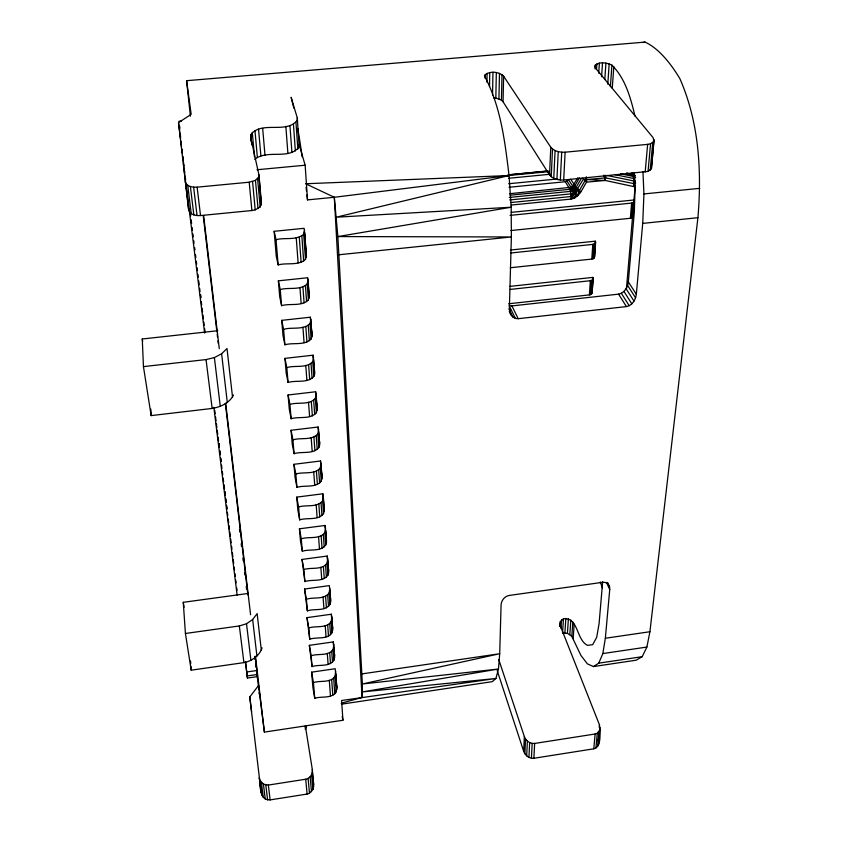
<?xml version="1.0" encoding="UTF-8"?>
<svg xmlns="http://www.w3.org/2000/svg" width="842" height="842" viewBox="0 0 842 842"><rect width="100%" height="100%" fill="white"/><g stroke="black" fill="none" stroke-linecap="round" stroke-linejoin="round"><path stroke-width="1.26" d="M293.837 108.239L291.122 97.293L297.289 117.912L297.279 120.174C286.501 134.415 261.662 120.364 250.79 134.667L250.979 140.919M602.662 581.769L599.072 623.669L596.704 637.341L592.663 644.73L587.421 645.319C576.17 639.773 578.58 617.123 563.466 618.733L562.53 633.173L567.424 633.3L571.813 636.373L580.938 655.444L587.369 663.833L593.463 666.569L636.184 660.191L642.172 656.697L646.888 647.056L649.919 631.732L697.913 217.699C701.933 170.905 698.955 122.058 679.841 78.59A261.22 83.474 84.5 0 0 645.046 42.1L186.598 80.695L190.397 116.185M511.241 205.059L571.087 199.08L570.897 193.86L569.897 189.292L565.256 181.746L509.021 187.261M571.087 199.08L575.539 196.018L577.98 195.555C578.928 188.534 584.653 183.598 586.39 176.852L586.558 182.125C582.432 188.345 579.538 197.681 571.087 199.08L583.527 178.967L586.558 182.125L605.272 180.462L635.089 186.882L626.427 288.869M485.224 78.422L485.276 74.601C490.57 70.823 499.032 71.644 503.621 76.19L550.784 147.266C554.215 151.381 560.025 152.455 565.129 152.202L647.635 144.361L650.561 143.772L653.918 141.182L653.066 137.614L595.62 68.234L594.873 66.623L595.305 65.118C599.957 61.382 606.924 62.761 611.913 65.15C625.438 78.453 630.679 98.114 634.984 116.08M486.95 82.263L487.086 73.349M489.518 86.537L489.749 72.538M492.549 95.157L492.959 72.265M653.918 141.182L651.392 168.768L648.056 171.431L563.698 180.009C558.625 180.272 552.857 179.093 549.542 174.925L503.053 101.766L501.443 100.156L495.833 97.998L496.327 72.549M498.938 98.851L499.474 73.38M501.443 100.156L502 74.643M503.053 101.766L503.621 76.19M509.252 311.351C510.568 315.213 513.673 319.16 518.188 318.697L626.406 306.593C632.195 305.551 635.71 299.741 636.331 294.247L642.72 223.393L643.941 193.934L642.951 171.747M563.466 618.733L560.309 621.585L560.414 626.122L599.462 724.857C599.778 731.814 602.198 746.507 593.789 748.812L533.881 758.274C529.344 758.789 525.145 755.506 523.682 751.327L524.345 736.529L498.811 659.696M549.542 174.925L550.784 147.266M524.861 753.779L525.545 738.96L524.345 736.529M551.236 176.746L552.499 149.034M526.682 755.874L527.376 741.055L525.545 738.96M553.773 178.293L555.078 150.539M186.598 80.695L191.166 114.354L178.515 122.627L188.682 210.005C189.997 214.952 196.144 215.857 200.512 215.563L251.884 210.532L255.2 209.879L260.167 206.953L261.43 202.933L258.904 174.799L250.621 137.046M528.934 757.411L529.66 742.591L527.376 741.055M556.909 179.43L558.257 151.644M531.418 758.242L532.165 743.412L529.66 742.591M560.33 180.02L561.719 152.213M577.886 177.694L572.655 186.061L572.539 188.524L575.539 196.018L574.654 197.996M533.881 758.274L534.649 743.444L595.115 734.003L597.283 733.245L599.883 729.751M563.698 180.009L565.129 152.202M261.325 204.985L258.904 174.799M605.861 175.241L605.272 180.462L586.59 179.535L585.085 180.641L582.79 178.104M633.531 186.187L633.984 178.546L631.321 173.073M559.762 626.174L559.919 623.764M560.014 626.406L560.309 621.585M595.073 68.918L595.305 65.118M341.21 703.217L362.039 697.471L362.376 683.978L337.863 236.57L334.306 197.281L305.657 183.756L509.052 175.546L511.178 207.227L511.378 236.96L509.378 308.298L510.936 314.824M561.014 628.269L561.551 619.838M596.557 68.96L596.873 63.897M598.725 73.212L599.378 63.108M564.887 632.837L565.845 618.386M601.588 76.727L602.514 62.845M651.392 168.768L654.034 139.435M508.694 303.773L589.4 294.889L590.347 280.712L592.473 279.891L593.126 278.302L592.8 277.397L509.978 286.375M510.326 267.745L591.8 259.073L592.779 244.39L594.947 243.601L595.61 242.043L595.273 241.17L510.652 250.021M567.424 633.3L568.392 618.849M604.798 79.548L605.914 63.118M589.4 294.889L590.6 294.605L591.558 280.428M591.8 259.073L593.021 258.789L594.01 244.117M590.6 294.605L591.516 294.058L592.473 279.891M593.021 258.789L593.947 258.273L594.947 243.601M592.01 288.974L591.516 294.058M592.358 283.828L592.8 277.397M594.515 252.158L593.947 258.273M594.852 247.274L595.273 241.17M592.052 293.321L593.021 279.165M594.494 257.547L595.494 242.885M592.158 292.458L593.126 278.302M594.61 256.705L595.61 242.043M569.823 634.531L570.823 620.07M607.777 84.158L609.176 63.929M571.813 636.373L572.823 621.901M610.408 86.694L611.913 65.15M573.149 638.604L574.17 624.133M612.271 88.242L613.807 66.665M598.525 744.56L600.072 727.362M510.957 230.529L630.342 218.278L631.616 203.09L633.773 202.333L634.363 200.838L633.973 199.996L511.252 212.363M630.342 218.278L631.563 218.004L632.847 202.827M631.563 218.004L633.005 216.804L632.689 215.142M633.005 216.804L634.363 200.838M515.388 318.455L509.168 305.678L511.925 305.92L618.596 294.142C624.311 293.111 627.753 287.343 628.342 281.923L634.352 211.763L635.142 184.724L634.331 173.126M593.789 748.812L595.115 734.003M645.172 172.031L647.635 144.361M593.463 666.569L598.757 663.159L602.84 653.571L605.345 638.257L609.734 589.589C610.292 585.6 606.935 581.569 602.767 582.296L509.189 595.441C504.674 596.231 501.306 600.441 501.074 604.956L499.706 653.729L498.475 669.022L495.917 678.484L492.254 681.662L341.905 704.112M595.936 748.064L597.283 733.245M648.056 171.431L650.561 143.772M597.567 746.591L598.925 731.782M599.241 727.32L599.462 724.857M650.203 170.305L652.729 142.677M581.39 178.357L576.233 187.124L574.612 193.376L571.097 196.523L511.21 202.49M261.841 795.122L259.304 777.713C260.588 784.891 258.673 800.532 270.124 799.9L307.109 794.059L309.488 793.259L312.94 789.522L313.645 784.291L312.308 769.483L305.351 725.92M260.01 780.302L263.43 784.155L268.356 785.07L305.709 779.229C310.161 778.482 313.013 773.819 312.308 769.483M336.2 691.829L336.811 686.998L335.211 668.727L311.614 672.158L312.95 687.84L314.75 698.355C321.476 695.892 331.927 699.102 336.2 691.829L335.084 676.126L335.705 671.316M333.948 660.117L334.579 655.318L333.316 641.92L309.34 645.34L312.066 666.611C318.929 664.117 329.485 667.39 333.948 660.117L333.179 649.266L333.811 644.488M306.393 726.393L305.435 729.488L305.204 727.046M332.001 632.731L332.653 627.974L331.359 614.228L306.983 617.639L309.751 639.194C316.729 636.689 327.37 640.015 332.001 632.731L331.201 621.533L331.864 616.786M329.99 604.44L330.664 599.725L329.338 585.622L304.551 589.021L307.362 610.86C314.455 608.334 325.191 611.724 329.99 604.44L329.169 592.863L329.843 588.158M327.917 575.191L328.601 570.518L327.254 556.046L302.036 559.425L304.888 581.569C312.119 579.033 322.928 582.464 327.917 575.191L327.064 563.214L327.759 558.551M248.327 593.431L183.272 602.314L185.419 633.479L191.197 670.19L243.927 662.622C251.905 661.107 259.462 655.718 262.104 647.866M325.77 544.932L326.475 540.301L325.086 525.461L299.436 528.808L300.489 541.185L302.331 551.257C309.688 548.71 320.581 552.184 325.77 544.932L324.886 532.533L325.601 527.934M323.538 513.62L324.275 509.042L322.854 493.791L296.742 497.117L297.836 509.926L299.678 519.872C307.183 517.314 318.15 520.84 323.538 513.62L322.633 500.779L323.37 496.233M321.234 481.182L321.991 476.677L320.539 460.995L293.953 464.3L295.079 477.561L296.942 487.371C304.583 484.813 315.624 488.371 321.234 481.182L320.297 467.878L321.065 463.405M318.855 447.565L319.634 443.134L318.139 427.01L291.058 430.273L292.237 444.029L294.09 453.68C301.899 451.112 313.013 454.712 318.855 447.565L317.876 433.777L318.665 429.378M316.382 412.717L317.181 408.359L315.645 391.762L288.069 394.993L289.28 409.265L291.143 418.737C299.11 416.18 310.288 419.79 316.382 412.717L315.361 398.413L316.182 394.088M313.813 376.542L314.645 372.28L313.066 355.198L284.954 358.376L286.217 373.185L288.08 382.478C296.216 379.91 307.467 383.552 313.813 376.542L312.75 361.692L313.603 357.461M311.14 338.989L312.003 334.821L310.382 317.213L281.723 320.349L283.028 335.737L284.901 344.81C293.216 342.262 304.53 345.894 311.14 338.989L310.045 323.56L310.919 319.434M217.762 330.717L142.277 338.989L143.445 366.617L151.15 415.601L212.152 408.444C220.572 407.044 229.582 402.992 233.497 394.993M308.372 299.962L309.267 295.9L307.593 277.755L278.365 280.828L279.723 296.826L281.596 305.657C290.101 303.12 301.468 306.762 308.372 299.962L307.235 283.922L308.14 279.902M485.276 74.601L484.56 76.148C500.832 106.555 504.947 141.719 509.052 175.546L336.274 217.204L511.178 207.227L337.863 236.57L511.378 236.96L339.031 254.758M305.488 259.378L306.414 255.431L304.109 228.308L274.155 231.308L276.281 256.368L278.155 264.925C286.859 262.43 298.278 266.04 305.488 259.378L303.699 234.234L304.646 230.371M510.052 195.207L569.897 189.292L572.655 186.061L574.96 185.556L579.464 177.883M254.737 159.391C267.219 149.002 289.038 160.401 299.152 146.834L299.152 144.508L305.151 165.221L307.509 199.891L334.306 197.281L509.052 175.546M185.177 181.756C186.577 186.692 192.776 187.419 197.133 187.156L249.211 182.209L255.463 180.367L258.789 176.799M314.75 698.355L313.424 682.63C320.213 680.157 330.717 683.399 335.084 676.126M312.066 666.611L311.151 655.75C318.055 653.255 328.654 656.549 333.179 649.266M509.273 197.438L570.476 191.366L573.57 190.766L574.96 185.556L576.233 187.124L573.57 190.766L571.097 196.523L570.476 191.366L574.96 185.556L570.697 179.22M309.751 639.194L308.803 627.974C315.834 625.459 326.507 628.816 331.201 621.533M185.419 633.479L239.339 625.943L246.506 623.764L252.653 619.501L257.157 613.618L261.315 650.192M307.362 610.86L306.383 599.262C313.529 596.736 324.296 600.136 329.169 592.863M261.146 792.533L249.769 696.966L258.515 685.567L264.388 732.098L342.936 720.247L341.589 700.512L495.917 678.484L362.397 691.903L498.475 669.022L362.376 683.978L499.706 653.729L361.965 673.895M304.888 581.569L303.878 569.56C311.151 567.024 322.002 570.476 327.064 563.214M299.436 528.808L301.278 538.838C308.698 536.28 319.623 539.775 324.886 532.533M296.742 497.117L298.594 507.01C306.151 504.453 317.15 507.989 322.633 500.779M293.953 464.3L295.816 474.046C303.52 471.478 314.592 475.056 320.297 467.878M291.058 430.273L292.921 439.861C300.794 437.293 311.94 440.892 317.876 433.777M288.069 394.993L289.932 404.402C297.963 401.834 309.172 405.455 315.361 398.413M284.954 358.376L286.827 367.575C295.026 365.028 306.309 368.659 312.75 361.692M143.445 366.617L206.037 359.576L214.384 357.597L221.614 353.777L227.003 348.525L232.529 397.087M281.723 320.349L283.596 329.327C291.985 326.791 303.32 330.422 310.045 323.56M578.749 192.965L577.717 188.84L580.738 191.976L575.539 196.018L577.717 188.84L576.233 187.124M278.365 280.828L280.239 289.553C288.817 287.038 300.215 290.669 307.235 283.922M274.155 231.308L276.029 239.696C284.859 237.212 296.31 240.812 303.699 234.234M565.256 181.746L568.666 179.988L572.655 186.061M620.68 173.852L633.521 176.494L635.015 175.862L633.037 172.768M586.59 179.535L605.714 177.894L633.984 183.651L635.699 183.061M569.897 189.292L572.539 188.524L571.002 187.282L509.442 193.734M642.783 42.584L645.046 42.1M598.757 663.159L642.172 656.697M602.84 653.571L646.888 647.056M605.345 638.257L649.919 631.732M256.821 670.527L257.515 676.568L247.432 678.031L246.674 671.99L256.821 670.527L255.137 656.192M247.169 675.947L257.284 674.484M510.063 289.438L590.347 280.712M510.736 253L592.779 244.39M642.72 223.393L697.913 217.699M643.941 193.934L699.723 188.345M510.063 215.373L631.616 203.09M509.673 199.954L570.897 193.86M507.779 174.862L548.247 170.947M508.515 174.883L546.3 171.221M508.389 175.536L548.921 171.61M508.768 178.262L550.394 174.22M508.621 183.745L557.636 178.957M256.968 169.747L305.151 165.221M178.851 121.269L181.325 121.048M532.165 743.412L534.649 743.444M493.612 97.798L495.833 97.998M614.702 174.599L633.984 178.546L635.268 181.935M607.145 175.504L634.142 181.009M626.406 173.736L635.015 175.862L632.5 173.326M626.648 172.852L632.816 175.052M633.521 176.494L635.636 177.662M567.024 181.209L571.002 187.282M628.342 281.923L636.331 294.247M627.606 285.459L635.584 297.815M626.09 288.732L634.026 301.12M623.943 291.427L631.837 303.846M621.354 293.29L629.206 305.73M618.596 294.142L626.406 306.593M511.925 305.92L518.188 318.697M508.947 308.993L512.883 317.129M607.619 582.485L609.587 587.063M606.472 582.401L609.734 589.589M605.272 180.462L603.882 175.147M633.984 183.651L635.089 186.882M497.18 670.527L523.682 751.327M309.267 295.9L308.551 291.269M312.003 334.821L311.108 327.464M598.115 739.655L598.704 742.17M319.634 443.134L318.665 434.504M321.991 476.677L321.223 470.636M260.61 199.133L261.43 202.933M323.76 506.589L324.275 509.042M328.601 570.518L327.927 565.613M332.148 625.417L332.653 627.974M334.579 655.318L333.821 649.14M336.316 684.409L336.811 686.998M342.21 716.458L342.936 720.247M302.036 559.425L303.878 569.56M297.752 128.468L298.205 131.005A113.102 8.409 83.8 0 1 301.625 153.044L302.141 156.791M304.551 589.021L306.383 599.262M306.983 617.639L308.803 627.974M309.34 645.34L311.151 655.75M311.614 672.158L313.424 682.63M312.824 779.145L313.645 784.291M142.277 338.989L142.666 341.526M183.272 602.314L184.061 607.335M179.472 125.732L179.746 127.868M256.726 670.8L257.22 674.6M254.947 656.697L255.273 659.265M255.915 664.391L256.242 666.959M255.726 664.443L256.042 666.99M256.526 670.821L258.778 688.682M259.262 692.513L259.746 696.334M254.768 656.886L255.084 659.391M206.037 359.576L212.152 408.444M239.339 625.943L243.927 662.622M187.734 185.335L191.239 213.689M261.43 782.523L263.262 797.353M219.015 443.566L219.341 446.165M236.718 587.853L237.023 590.358M190.334 213.11L190.671 215.878M191.134 219.625L191.618 223.53M192.102 227.435L192.45 230.234M192.913 233.939L193.26 236.76M193.744 240.675L194.07 243.285M195.491 254.768L195.839 257.62M196.291 261.283L196.649 264.125M197.102 267.788L197.449 270.629M197.902 274.303L198.259 277.134M198.744 281.039L199.196 284.712M199.649 288.364L200.028 291.448M200.438 294.774L200.828 297.952M201.291 301.636L201.712 305.036M202.091 308.151L202.575 312.056M202.922 314.866L203.406 318.76M203.796 321.907L204.217 325.265M204.606 328.422L205.09 332.369M214.763 410.464L215.163 413.727M215.563 416.969L216.047 420.874M216.373 423.484L216.878 427.599M217.204 430.209L217.731 434.419M218.046 437.03L218.541 441.04M218.857 443.534L219.352 447.544M219.762 450.828L220.246 454.733M220.625 457.859L221.078 461.511M221.53 465.131L221.93 468.363M222.32 471.509L222.73 474.867M223.13 478.077L223.614 481.961M223.983 484.992L224.467 488.907M224.793 491.517L225.309 495.675M225.635 498.275L226.119 502.179M226.487 505.232L226.972 509.115M227.382 512.389L227.772 515.578M228.182 518.914L228.677 522.882M228.992 525.429L229.498 529.502M229.803 531.955L230.34 536.27M230.655 538.859L231.14 542.743M231.582 546.311L231.939 549.205M232.381 552.826L232.876 556.815M233.192 559.351L233.697 563.435M234.16 567.182L234.497 569.897M234.971 573.697L235.297 576.37M235.771 580.222L236.097 582.832M178.515 122.627L180.556 139.098M180.872 141.635L181.493 146.708M185.945 183.693L204.617 333.022M213.836 407.328L237.128 595.073M245.38 661.559L246.674 671.99M249.769 696.966L251.579 711.595M190.387 186.545L193.849 214.92M263.43 784.155L265.251 798.984M185.345 177.578L185.65 180.072M184.482 170.431L184.756 172.757M246.243 586.558L246.538 589.063M197.133 187.156L200.512 215.563M268.356 785.07L270.124 799.9M214.384 357.597L220.278 406.412M246.506 623.764L250.927 660.433M193.628 187.166L197.049 215.563M265.819 785.028L267.609 799.868M183.524 162.443L183.924 165.811M203.627 215.626L219.278 348.662M225.719 403.434L250.579 614.713M255.494 656.455L264.388 732.098M203.227 215.72L216.889 331.706M217.204 334.306L217.51 336.916M217.962 340.821L218.278 343.431M225.34 403.371L247.916 594.936M258.515 685.567L258.947 689.219M259.368 692.871L259.799 696.513M239.486 529.429L239.791 532.028M241.18 543.753L241.486 546.363M242.875 558.088L243.18 560.698M244.569 572.423L244.875 575.023M245.58 661.959L247.464 678.052M224.151 485.16L224.456 487.76M224.919 491.654L225.224 494.254M225.835 499.453L226.14 502.053M226.593 505.947L226.898 508.547M221.614 353.777L227.308 402.487M252.653 619.501L256.926 656.128M219.878 451.123L220.172 453.67M220.772 458.764L221.067 461.3M200.533 294.626L200.838 297.226M182.851 156.717L183.114 159.033M306.088 187.482L306.52 191.208M306.941 194.923L307.509 199.891M194.639 247.516L194.923 250M179.325 125.637L179.767 129.542M180.209 133.436L180.651 137.341M181.093 141.245L181.388 143.845M181.977 149.045L182.272 151.655M181.809 149.245L182.251 153.118M182.546 155.707L183.124 160.875M183.419 163.464L185.619 182.851M185.903 185.44L188.682 210.005M249.211 182.209L251.884 210.532M305.709 779.229L307.109 794.059M252.568 181.567L255.2 209.879M308.098 778.429L309.488 793.259M257.61 178.725L260.167 206.953M311.593 774.703L312.94 789.522M252.284 132.426L254.505 156.822M255.463 180.367L258.062 208.637M310.13 776.861L311.487 791.691M250.79 134.667L251.737 144.971M254.958 130.51L257.368 157.433M312.34 772.156L313.677 786.975M258.536 129.131L260.904 156.012M262.672 128.384L264.988 155.254M276.029 239.696L278.155 264.925M280.239 289.553L281.596 305.657M283.596 329.327L284.901 344.81M286.827 367.575L288.08 382.478M289.932 404.402L291.143 418.737M292.921 439.861L294.09 453.68M295.816 474.046L296.942 487.371M298.594 507.01L299.678 519.872M301.278 538.838L302.331 551.257M285.848 126.311L287.88 153.139M289.943 125.574L291.921 152.391M296.237 237.655L298.11 262.862M299.952 287.469L301.152 303.541M302.92 327.201L304.078 342.662M305.772 365.417L306.888 380.3M308.519 402.202L309.593 416.537M311.172 437.64L312.203 451.459M313.719 471.804L314.719 485.129M316.182 504.758L317.139 517.609M318.56 536.554L319.486 548.973M320.855 567.276L321.749 579.264M323.065 596.957L323.938 608.556M325.212 625.659L326.054 636.878M327.285 653.424L328.096 664.285M329.296 680.304L330.464 696.029M293.437 124.206L295.363 150.981M299.268 237.034L301.11 262.22M302.91 286.817L304.088 302.899M305.825 326.538L306.951 341.999M308.614 364.744L309.709 379.616M311.308 401.518L312.361 415.853M313.908 436.945L314.919 450.754M316.403 471.099L317.381 484.413M318.823 504.042L319.76 516.893M321.149 535.838L322.054 548.247M323.391 566.55L324.275 578.538M325.57 596.22L326.422 607.819M327.675 624.922L328.496 636.142M329.706 652.687L330.496 663.538M331.674 679.557L332.822 695.282M304.667 232.35L306.435 257.452M308.161 281.954L309.298 297.973M310.951 321.539L312.045 336.947M313.645 359.629L314.687 374.458M316.224 396.298L317.234 410.591M318.718 431.63L319.686 445.407M321.118 465.7L322.054 478.982M323.433 498.559L324.338 511.389M325.665 530.292L326.538 542.68M327.833 560.94L328.675 572.907M329.917 590.568L330.738 602.135M331.937 619.217L332.727 630.416M333.895 646.94L334.653 657.781M335.779 673.779L336.895 689.472M304.372 232.066L304.815 238.318M305.257 244.569L305.699 250.821M307.593 277.755L308.204 286.354M310.382 317.213L310.74 322.339M313.066 355.198L313.235 357.661M313.677 363.828L314.108 369.985M315.645 391.762L315.834 394.361M316.192 399.54L316.655 406.023M318.139 427.01L318.318 429.504M320.539 460.995L320.876 465.815M322.854 493.791L323.486 502.748M325.086 525.461L325.265 527.934M325.444 530.407L325.959 537.817M327.254 556.046L327.675 562.024M329.611 589.474L330.159 597.178M331.359 614.228L331.885 621.691M333.316 641.92L333.569 645.53M335.579 673.947L336.126 681.788M295.963 122.343L297.858 149.066M301.846 235.855L303.657 261.02M305.425 285.596L306.583 301.657M308.277 325.286L309.393 340.726M311.024 363.46L312.098 378.321M313.666 400.213L314.697 414.527M316.213 435.619L317.213 449.418M318.676 469.741L319.634 483.055M321.044 502.674L321.97 515.514M323.328 534.449L324.223 546.858M325.538 565.15L326.401 577.128M327.675 594.81L328.506 606.398M329.738 623.501L330.538 634.71M331.727 651.255L332.516 662.107M333.664 678.115L334.8 693.829M190.545 661.012L190.724 663.633M190.913 666.264L191.197 670.19M297.289 117.912L299.152 146.834M334.306 197.281L362.039 697.471M150.834 409.138L151.15 415.601M602.43 588.032A192.365 56.119 82.1 0 1 600.314 581.98"/></g></svg>
